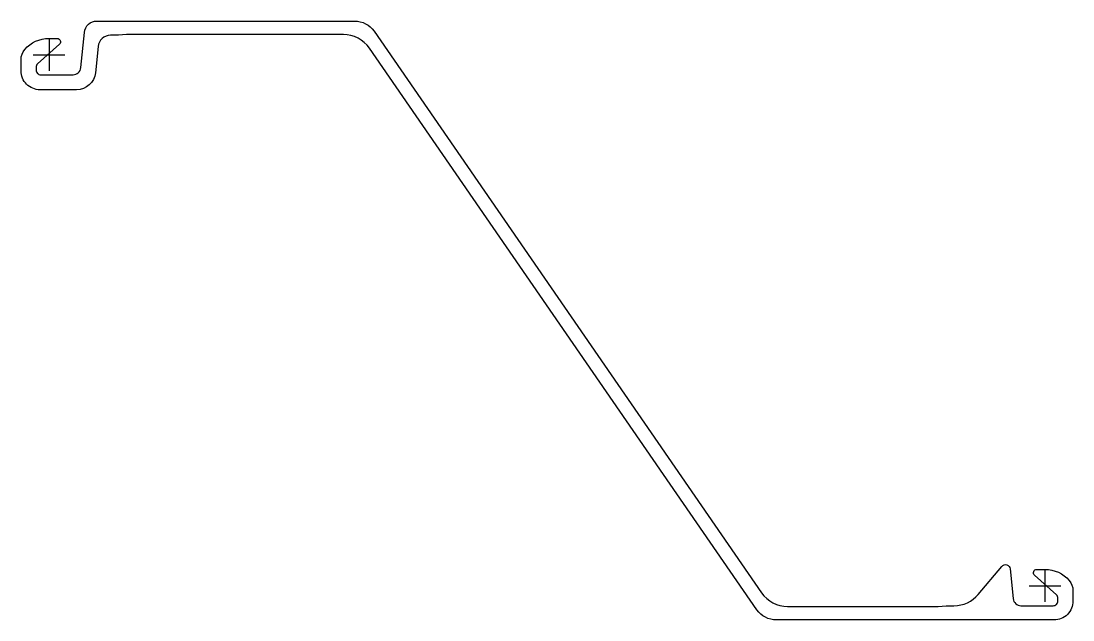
# Model space of a CAD drawing. Header units: millimetres. Extents: x -18 to 648, y -358 to 22.
import ezdxf

# ---------------------------------------------------------------- set-up
doc = ezdxf.new("R2010")
doc.units = ezdxf.units.MM
doc.header["$LTSCALE"] = 0.2

msp = doc.modelspace()

# ---------------------------------------------------------------- linework, layer by layer
at = {"flags": 128}
msp.add_lwpolyline([(450.76, -340.36, 0.246549), (467.23, -349), (562.48, -349), (567.48, -348.5), (572.48, -348.5, 0.221695), (587.8, -341.36), (602.72, -323.57, -0.663701), (608.01, -325.2), (609.89, -344, 0.385312), (614.86, -348.5), (635.25, -348.5, 0.414214), (638.25, -345.5), (638.25, -343.87, 0.212557), (637.26, -341.64), (623.45, -329.21, -0.687281), (624.88, -325.5), (630.15, -325.5, -0.219232), (645.35, -332.5, -0.17875), (647.75, -339), (647.75, -345.5, -0.414214), (635.75, -357.5), (460.14, -357.5, -0.246549), (447.79, -351.02), (202.64, 4.36, 0.246549), (186.17, 13), (48.95, 13), (43.95, 12.5), (38.95, 12.5, 0.385312), (30.99, 5.3), (29.34, -11.19, -0.385312), (17.4, -22), (-5.75, -22, -0.414214), (-17.75, -10), (-17.75, -3, -0.17875), (-15.35, 3.5, -0.219232), (-0.15, 10.5), (5.12, 10.5, -0.687281), (6.55, 6.79), (-7.26, -5.64, 0.212557), (-8.25, -7.87), (-8.25, -9.5, 0.414214), (-5.25, -12.5), (15.14, -12.5, 0.385312), (20.11, -8), (22.34, 14.3, -0.385312), (30.3, 21.5), (193.26, 21.5, -0.246549), (205.61, 15.02)], format="xyb", close=True, dxfattribs=at)
at = {"layer": 'DEFPOINTS'}
for p, q in [((0, 10), (0, -10)), ((10, 0), (-10, 0)), ((630, -326), (630, -346)), ((620, -336), (640, -336))]:
    msp.add_line(p, q, dxfattribs=at)

doc.saveas('drawing.dxf')
